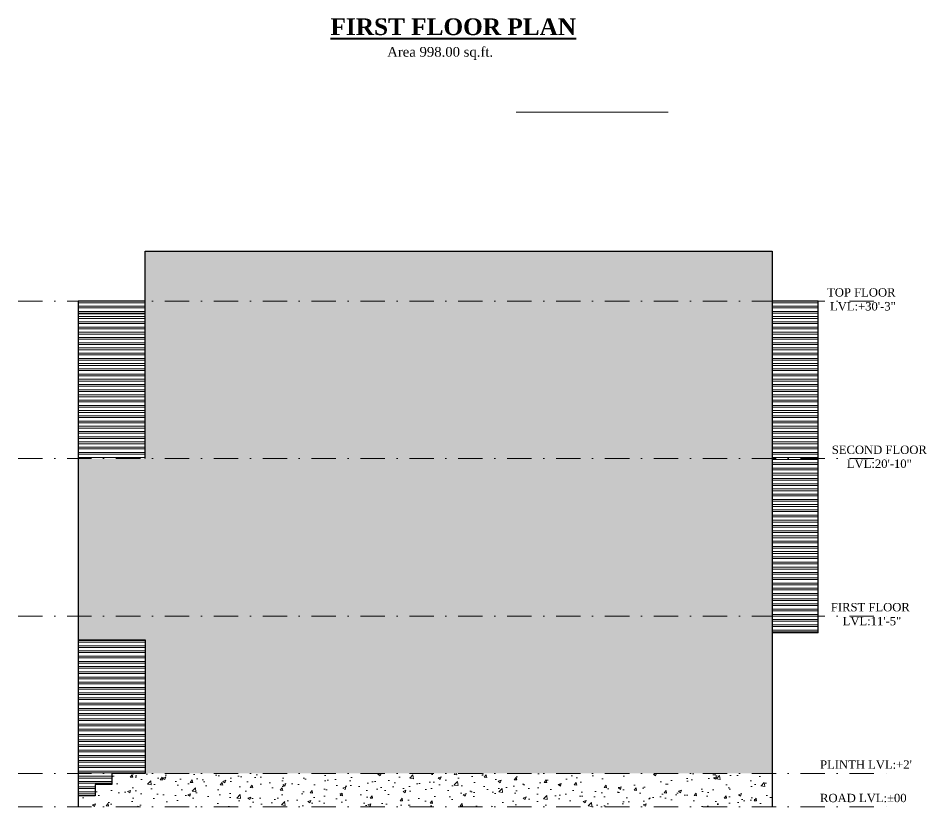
# Model space of a CAD drawing. Header units: inches. Extents: x 897 to 49934, y -34925 to -18564.
# Drawn here: x 17355 to 18007, y -24533 to -23966 of the extents above; entities that cross this region are included whole.
import ezdxf

# ---------------------------------------------------------------- set-up
doc = ezdxf.new("R2010")
doc.units = ezdxf.units.IN
doc.header["$LTSCALE"] = 35
doc.header["$MEASUREMENT"] = 0
doc.linetypes.add('DASHDOTX2', pattern=[2, 1, -0.5, 0, -0.5])
for name, color, linetype, lineweight in [('SES-CENTRE', 8, 'DASHDOTX2', 13), ('SES-DIMENSION', 142, 'Continuous', 13), ('SES-HACTH', 8, 'Continuous', 13), ('SES-TEXT', 3, 'Continuous', 20), ('SES-TitleText', 7, 'Continuous', 40), ('SES-Wall Plan', 6, 'Continuous', 30)]:
    doc.layers.add(name, color=color, linetype=linetype, lineweight=lineweight)
doc.styles.add('SES-ARAIL', font='times.ttf', dxfattribs={"height": 6})
doc.styles.add('SES-Title Text', font='times.ttf', dxfattribs={"height": 10})
pattern_1 = [(50, (8294.081, 3352.09), (21.517805, -1.882564), [2.25, -24.75]), (355, (8294.081, 3352.09), (-4.16254, 22.565764), [1.8, -19.8]), (100.451444, (8295.874, 3351.933), (17.355265, 20.6832), [1.912206, -21.034263]), (46.1842, (8294.081, 3358.09), (32.01724, -4.965578), [3.375, -37.125]), (96.63564, (8296.75, 3357.676), (28.03986, 29.223558), [2.86831, -31.551413]), (351.18416, (8294.08, 3358.09), (28.03986, 29.223558), [2.7, -29.7]), (21, (8297.081, 3356.59), (17.907212, -12.078567), [2.25, -24.75]), (326, (8297.081, 3356.59), (7.29946, 21.754501), [1.8, -19.8]), (71.451445, (8298.574, 3355.583), (25.206671, 9.675935), [1.912206, -21.034263]), (37.5, (8294.081, 3352.09), (0.3647957, 9.9868156), [0, -19.56, 0, -20.1, 0, -19.875]), (7.5, (8294.081, 3352.09), (7.892086, 11.8323514), [0, -11.46, 0, -19.11, 0, -7.575]), (327.5, (8287.391, 3352.09), (16.014673, -0.6766462), [0, -7.5, 0, -23.4, 0, -31.05]), (317.5, (8284.391, 3352.09), (17.495585, 3.0031495), [0, -9.75, 0, -15.54, 0, -22.05])]

msp = doc.modelspace()

# ---------------------------------------------------------------- hatches: boundary and pattern name
at = {"layer": 'SES-HACTH', "linetype": 'ByBlock'}
h = msp.add_hatch(dxfattribs=at)
h.set_pattern_fill('AR-CONC', color=256, scale=3)
h.set_pattern_definition(pattern_1)
h.paths.add_polyline_path([(17895.79, -24133.71), (17445.79, -24133.71), (17445.79, -24169.71), (17895.79, -24169.71)])
h.paths.add_polyline_path([(17895.79, -24169.71), (17445.79, -24169.71), (17445.79, -24282.71), (17895.79, -24282.71)])
h.paths.add_polyline_path([(17895.79, -24282.71), (17397.79, -24282.71), (17397.79, -24395.71), (17895.79, -24395.71)])
h.paths.add_polyline_path([(17895.79, -24395.71), (17397.79, -24395.71), (17397.79, -24412.71), (17445.79, -24412.71), (17445.79, -24508.71), (17895.79, -24508.71)])
h = msp.add_hatch(dxfattribs=at)
h.set_pattern_fill('ANSI32', color=9, scale=10, angle=135)
h.set_pattern_definition([(180, (-1443.4747, 642.983), (-7e-16, -3.75), []), (180, (-1444.7247, 644.233), (-7e-16, -3.75), [])])
h.paths.add_polyline_path([(17421.79, -24508.71), (17397.79, -24508.71), (17397.79, -24524.71), (17409.79, -24524.71), (17409.79, -24516.71), (17421.79, -24516.71)])
h.paths.add_polyline_path([(17445.79, -24412.71), (17397.79, -24412.71), (17397.79, -24508.71), (17421.79, -24508.71), (17445.79, -24508.71)])
h.paths.add_polyline_path([(17445.79, -24178.71), (17397.79, -24178.71), (17397.79, -24282.71), (17445.79, -24282.71)])
h.paths.add_polyline_path([(17445.79, -24169.71), (17397.79, -24169.71), (17397.79, -24178.71), (17445.79, -24178.71)])
h.paths.add_polyline_path([(17928.79, -24169.71), (17895.79, -24169.71), (17895.79, -24282.71), (17928.79, -24282.71)])
h.paths.add_polyline_path([(17928.79, -24282.71), (17895.79, -24282.71), (17895.79, -24407.71), (17928.79, -24407.71)])
h = msp.add_hatch(dxfattribs=at)
h.set_pattern_fill('AR-CONC', color=256, scale=3)
h.set_pattern_definition(pattern_1)
h.paths.add_polyline_path([(17421.79, -24508.71), (17421.79, -24516.71), (17409.79, -24516.71), (17409.79, -24524.71), (17397.79, -24524.71), (17397.79, -24532.71), (17895.79, -24532.71), (17895.79, -24508.71)])

# ---------------------------------------------------------------- linework, layer by layer
at = {"layer": 'SES-CENTRE', "ltscale": 0.5}
for p, q in [((17354.62, -24169.71), (17982.73, -24169.71)), ((17354.62, -24282.71), (17982.73, -24282.71)), ((17354.62, -24395.71), (17982.73, -24395.71)), ((17354.62, -24508.71), (17982.73, -24508.71)), ((17354.62, -24532.71), (17982.73, -24532.71))]:
    msp.add_line(p, q, dxfattribs=at)
at = {"layer": 'SES-DIMENSION'}
msp.add_line((17712.08, -24033.96), (17821.11, -24033.96), dxfattribs=at)
at = {"layer": 'SES-Wall Plan', "linetype": 'ByBlock'}
for p, q in [((17445.79, -24282.71), (17445.79, -24133.71)), ((17445.79, -24133.71), (17895.79, -24133.71)), ((17895.79, -24133.71), (17895.79, -24532.71)), ((17397.79, -24169.71), (17397.79, -24532.71)), ((17928.79, -24407.71), (17895.79, -24407.71)), ((17397.79, -24412.71), (17445.79, -24412.71)), ((17445.79, -24412.71), (17445.79, -24508.71))]:
    msp.add_line(p, q, dxfattribs=at)
for points in [[(17445.79, -24169.71), (17397.79, -24169.71)], [(17928.79, -24407.71), (17928.79, -24169.71), (17895.79, -24169.71)], [(17445.79, -24178.71), (17397.79, -24178.71)], [(17445.79, -24508.71), (17421.79, -24508.71), (17421.79, -24516.71), (17409.79, -24516.71), (17409.79, -24524.71), (17397.79, -24524.71), (17397.79, -24532.71)]]:
    msp.add_lwpolyline(points, dxfattribs=at)

# ---------------------------------------------------------------- texts
at = {"layer": 'SES-TEXT', "char_height": 6, "width": 106.1211, "attachment_point": 1, "style": 'SES-ARAIL'}
for s, insert in [('\\pxqc;TOP FLOOR\\P LVL:+30\'-3"', (17906.73, -24160.36)), ('\\pxqc;SECOND FLOOR LVL:20\'-10"', (17919.66, -24273.36)), ('\\pxqc;FIRST FLOOR\\P LVL:11\'-5"', (17913.22, -24386.36)), ("PLINTH LVL:+2'", (17930.19, -24499.36)), ('ROAD LVL:%%P00', (17930.19, -24523.36))]:
    msp.add_mtext(s, dxfattribs=dict(at, insert=insert))
at = {"layer": 'SES-TitleText', "style": 'SES-ARAIL'}
msp.add_text('Area 998.00 sq.ft.', height=7, dxfattribs=at).set_placement((17619.5, -23994.17))
at = {"layer": 'SES-TitleText', "insert": (17578.83, -23966.63), "char_height": 12, "width": 233, "attachment_point": 1, "style": 'SES-Title Text'}
msp.add_mtext('{\\fTimes New Roman|b1|i0|c0|p18;\\LFIRST FLOOR PLAN}', dxfattribs=at)

doc.saveas('drawing.dxf')
